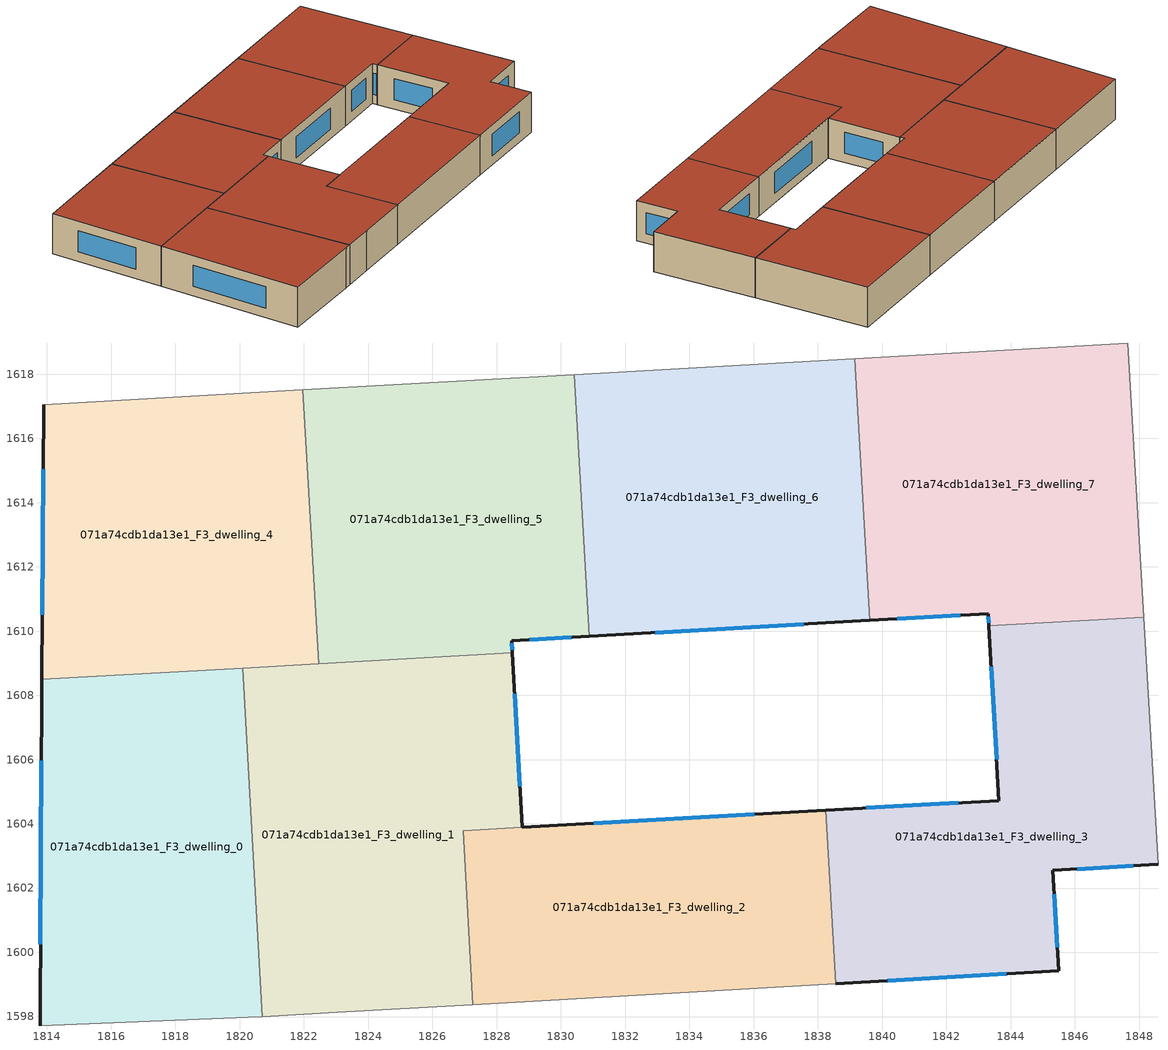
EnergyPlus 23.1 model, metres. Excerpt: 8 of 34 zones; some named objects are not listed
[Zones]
071a74cdb1da13e1_F3_dwelling_0
 floor to 071a74cdb1da13e1_F2_dwelling_0 (EU_floor_Construction): 1820.1,1608.85 1820.71,1598 1820.27,1597.98 1813.79,1597.72 1813.85,1608.5 z9
 wall outside (EU_wall_Construction): 1813.85,1608.5 1813.79,1597.72 z9:12
 wall to 071a74cdb1da13e1_F3_dwelling_1 (EU_wall_Construction): 1820.71,1598 1820.1,1608.85 z9:12
 wall adiabatic (EU_wall_Construction): 1813.79,1597.72 1820.27,1597.98 1820.71,1598 z9:12
 wall to 071a74cdb1da13e1_F3_dwelling_4 (EU_wall_Construction): 1820.1,1608.85 1813.85,1608.5 z9:12
 window (EU_Window_Construction): 1813.83,1605.97 1813.8,1600.25 z9.7:11.3
 roof outside (EU_roof_Construction): 1820.71,1598 1820.1,1608.85 1813.85,1608.5 1813.79,1597.72 1820.27,1597.98 z12
071a74cdb1da13e1_F3_dwelling_1
 floor to 071a74cdb1da13e1_F2_dwelling_1 (EU_floor_Construction): 1828.49,1609.33 1828.8,1603.89 1826.96,1603.79 1827.26,1598.37 1823.04,1598.13 1820.71,1598 1820.1,1608.85 z9
 wall outside (EU_wall_Construction): 1828.8,1603.89 1828.49,1609.33 z9:12
 wall to 071a74cdb1da13e1_F3_dwelling_2 (EU_wall_Construction): 1827.26,1598.37 1826.96,1603.79 1828.8,1603.89 z9:12
 wall adiabatic (EU_wall_Construction): 1820.71,1598 1823.04,1598.13 1827.26,1598.37 z9:12
 wall to 071a74cdb1da13e1_F3_dwelling_5 (EU_wall_Construction): 1828.49,1609.33 1822.46,1608.98 z9:12
 wall to 071a74cdb1da13e1_F3_dwelling_4 (EU_wall_Construction): 1822.46,1608.99 1820.1,1608.85 z9:12
 window (EU_Window_Construction): 1828.73,1605.17 1828.57,1608.05 z9.7:11.3
 roof outside (EU_roof_Construction): 1827.26,1598.37 1826.96,1603.79 1828.8,1603.89 1828.49,1609.33 1820.1,1608.85 1820.71,1598 1823.04,1598.13 z12
071a74cdb1da13e1_F3_dwelling_2
 floor to 071a74cdb1da13e1_F2_dwelling_2 (EU_floor_Construction): 1838.25,1604.42 1838.55,1599.02 1827.26,1598.37 1826.96,1603.79 z9
 wall outside (EU_wall_Construction): 1838.25,1604.42 1828.81,1603.89 z9:12
 wall to 071a74cdb1da13e1_F3_dwelling_3 (EU_wall_Construction): 1838.55,1599.02 1838.25,1604.42 z9:12
 wall adiabatic (EU_wall_Construction): 1827.26,1598.37 1838.55,1599.02 z9:12
 window (EU_Window_Construction): 1836.03,1604.3 1831.02,1604.02 z9.7:11.3
 roof outside (EU_roof_Construction): 1838.55,1599.02 1838.25,1604.42 1826.96,1603.79 1827.26,1598.37 z12
071a74cdb1da13e1_F3_dwelling_3
 floor to 071a74cdb1da13e1_F2_dwelling_3 (EU_floor_Construction): 1848.15,1610.44 1848.59,1602.74 1845.32,1602.55 1845.49,1599.42 1838.55,1599.02 1838.25,1604.42 1843.64,1604.73 1843.33,1610.17 z9
 wall outside (EU_wall_Construction): 1843.33,1610.17 1843.64,1604.73 1838.25,1604.42 / 1838.55,1599.02 1845.49,1599.42 1845.32,1602.55 1848.59,1602.74 z9:12
 wall to 071a74cdb1da13e1_F3_dwelling_7 (EU_wall_Construction): 1848.15,1610.44 1843.33,1610.17 z9:12
 wall adiabatic (EU_wall_Construction): 1848.59,1602.74 1848.15,1610.44 z9:12
 window (EU_Window_Construction): 1842.37,1604.65 1839.51,1604.49 / 1843.4,1608.89 1843.56,1606 / 1846.09,1602.59 1847.82,1602.69 / 1845.45,1600.15 1845.36,1601.81 / 1840.18,1599.11 1843.86,1599.33 z9.7:11.3
 roof outside (EU_roof_Construction): 1845.49,1599.42 1845.32,1602.55 1848.59,1602.74 1848.15,1610.44 1843.33,1610.17 1843.64,1604.73 1838.25,1604.42 1838.55,1599.02 z12
071a74cdb1da13e1_F3_dwelling_4
 floor to 071a74cdb1da13e1_F2_dwelling_4 (EU_floor_Construction): 1821.97,1617.51 1822.46,1608.99 1813.85,1608.5 1813.9,1617.05 z9
 wall outside (EU_wall_Construction): 1813.9,1617.05 1813.85,1608.5 z9:12
 wall to 071a74cdb1da13e1_F3_dwelling_5 (EU_wall_Construction): 1822.46,1608.99 1821.97,1617.51 z9:12
 wall adiabatic (EU_wall_Construction): 1821.97,1617.51 1813.9,1617.05 z9:12
 window (EU_Window_Construction): 1813.89,1615.04 1813.86,1610.51 z9.7:11.3
 roof outside (EU_roof_Construction): 1822.46,1608.99 1821.97,1617.51 1813.9,1617.05 1813.85,1608.5 z12
071a74cdb1da13e1_F3_dwelling_5
 floor to 071a74cdb1da13e1_F2_dwelling_5 (EU_floor_Construction): 1830.42,1617.99 1830.89,1609.84 1828.47,1609.71 1828.49,1609.33 1822.46,1608.99 1821.97,1617.51 z9
 wall outside (EU_wall_Construction): 1828.49,1609.33 1828.47,1609.71 1830.89,1609.84 z9:12
 wall adiabatic (EU_wall_Construction): 1830.42,1617.99 1821.97,1617.51 z9:12
 wall to 071a74cdb1da13e1_F3_dwelling_6 (EU_wall_Construction): 1830.89,1609.84 1830.42,1617.99 z9:12
 window (EU_Window_Construction): 1829.04,1609.74 1830.32,1609.81 / 1828.49,1609.42 1828.48,1609.62 z9.7:11.3
 roof outside (EU_roof_Construction): 1830.89,1609.84 1830.42,1617.99 1821.97,1617.51 1822.46,1608.99 1828.49,1609.33 1828.47,1609.71 z12
071a74cdb1da13e1_F3_dwelling_6
 floor to 071a74cdb1da13e1_F2_dwelling_6 (EU_floor_Construction): 1839.15,1618.48 1839.61,1610.33 1830.89,1609.84 1830.42,1617.99 z9
 wall outside (EU_wall_Construction): 1830.89,1609.84 1839.61,1610.33 z9:12
 wall to 071a74cdb1da13e1_F3_dwelling_7 (EU_wall_Construction): 1839.61,1610.33 1839.15,1618.48 z9:12
 wall adiabatic (EU_wall_Construction): 1839.15,1618.48 1830.42,1617.99 z9:12
 window (EU_Window_Construction): 1832.94,1609.96 1837.56,1610.22 z9.7:11.3
 roof outside (EU_roof_Construction): 1839.61,1610.33 1839.15,1618.48 1830.42,1617.99 1830.89,1609.84 z12
071a74cdb1da13e1_F3_dwelling_7
 floor to 071a74cdb1da13e1_F2_dwelling_7 (EU_floor_Construction): 1847.65,1618.96 1848.15,1610.44 1843.33,1610.17 1843.31,1610.54 1839.61,1610.33 1839.15,1618.48 z9
 wall outside (EU_wall_Construction): 1839.61,1610.33 1843.31,1610.54 1843.33,1610.17 z9:12
 wall adiabatic (EU_wall_Construction): 1848.15,1610.44 1847.65,1618.96 1839.15,1618.48 z9:12
 window (EU_Window_Construction): 1843.31,1610.45 1843.32,1610.25 / 1840.48,1610.38 1842.44,1610.49 z9.7:11.3
 roof outside (EU_roof_Construction): 1848.15,1610.44 1847.65,1618.96 1839.15,1618.48 1839.61,1610.33 1843.31,1610.54 1843.33,1610.17 z12
[Building]
EU S2 Campaign: North Axis=0; Terrain=City; Solar Distribution=FullExterior
[Site:Location]
Budapest.Ferenc.Liszt.Intl.AP: Latitude=47.437; Longitude=19.256; Time Zone=1; Elevation=185
[SizingPeriod:WeatherFileDays]
AnnualSizingPeriod: Begin Month=1; Begin Day of Month=1; End Month=12; End Day of Month=31; Day of Week for Start Day=Monday; Use Weather File Daylight Saving Period=No; Use Weather File Rain and Snow Indicators=No
[MATERIAL]
EU_InternalMass_Material: Roughness=MediumRough; Thickness=0.1; Conductivity=1; Density=1800; Specific Heat=900; Thermal Absorptance=0.9; Solar Absorptance=0.7; Visible Absorptance=0.7
[MATERIAL:NOMASS] Roughness=MediumRough; Thermal Absorptance=0.9; Solar Absorptance=0.7; Visible Absorptance=0.7
Name | Thermal Resistance
EU_wall_NoMass | 0.832559
EU_roof_NoMass | 1.39638
EU_floor_NoMass | 0.872794
[WINDOWMATERIAL:SIMPLEGLAZINGSYSTEM]
EU_Window_SimpleGlazing: UFactor=2.79869; Solar Heat Gain Coefficient=0.75; Visible Transmittance=0.75
[CONSTRUCTION]
EU_wall_Construction: EU_wall_NoMass
EU_roof_Construction: EU_roof_NoMass
EU_floor_Construction: EU_floor_NoMass
EU_Window_Construction: EU_Window_SimpleGlazing
EU_InternalMass_Construction: EU_InternalMass_Material
[ZONE] Type=1; Multiplier=1; Ceiling Height=autocalculate; Floor Area=autocalculate; Part of Total Floor Area=Yes
Name | Volume
071a74cdb1da13e1_F3_dwelling_0; 071a74cdb1da13e1_F3_dwelling_7 | 213.979
071a74cdb1da13e1_F3_dwelling_1 | 244.14
071a74cdb1da13e1_F3_dwelling_2 | 183.817
071a74cdb1da13e1_F3_dwelling_3 | 213.981
071a74cdb1da13e1_F3_dwelling_4 | 213.98
071a74cdb1da13e1_F3_dwelling_5 | 213.968
071a74cdb1da13e1_F3_dwelling_6 | 213.976
[INTERNALMASS] Construction=EU_InternalMass_Construction
Name | Zone or ZoneList | Surface Area
071a74cdb1da13e1_F3_dwelling_0_EU_InternalMass | 071a74cdb1da13e1_F3_dwelling_0 | 71.3262
071a74cdb1da13e1_F3_dwelling_1_EU_InternalMass | 071a74cdb1da13e1_F3_dwelling_1 | 81.3813
071a74cdb1da13e1_F3_dwelling_2_EU_InternalMass | 071a74cdb1da13e1_F3_dwelling_2 | 61.2685
071a74cdb1da13e1_F3_dwelling_3_EU_InternalMass | 071a74cdb1da13e1_F3_dwelling_3 | 71.3272
071a74cdb1da13e1_F3_dwelling_4_EU_InternalMass | 071a74cdb1da13e1_F3_dwelling_4 | 71.3266
071a74cdb1da13e1_F3_dwelling_5_EU_InternalMass | 071a74cdb1da13e1_F3_dwelling_5 | 71.3227
071a74cdb1da13e1_F3_dwelling_6_EU_InternalMass | 071a74cdb1da13e1_F3_dwelling_6 | 71.3251
071a74cdb1da13e1_F3_dwelling_7_EU_InternalMass | 071a74cdb1da13e1_F3_dwelling_7 | 71.3263
[OTHEREQUIPMENT] Fuel Type=Electricity; Design Level Calculation Method=Watts/Area; Power per Zone Floor Area=1; Fraction Latent=0; Fraction Radiant=0; Fraction Lost=0; Carbon Dioxide Generation Rate=0; EndUse Subcategory=EU_Step8_InternalGains
Name | Zone or ZoneList or Space or SpaceList | Schedule
EU_Step8_InternalGain_071a74cdb1da13e1_F3_dwelling_0_f000 | 071a74cdb1da13e1_F3_dwelling_0 | EU_Step8_GainSchedule_071a74cdb1da13e1_F3_dwelling_0_f000
EU_Step8_InternalGain_071a74cdb1da13e1_F3_dwelling_1_f000 | 071a74cdb1da13e1_F3_dwelling_1 | EU_Step8_GainSchedule_071a74cdb1da13e1_F3_dwelling_1_f000
EU_Step8_InternalGain_071a74cdb1da13e1_F3_dwelling_2_f000 | 071a74cdb1da13e1_F3_dwelling_2 | EU_Step8_GainSchedule_071a74cdb1da13e1_F3_dwelling_2_f000
EU_Step8_InternalGain_071a74cdb1da13e1_F3_dwelling_3_f000 | 071a74cdb1da13e1_F3_dwelling_3 | EU_Step8_GainSchedule_071a74cdb1da13e1_F3_dwelling_3_f000
EU_Step8_InternalGain_071a74cdb1da13e1_F3_dwelling_4_f000 | 071a74cdb1da13e1_F3_dwelling_4 | EU_Step8_GainSchedule_071a74cdb1da13e1_F3_dwelling_4_f000
EU_Step8_InternalGain_071a74cdb1da13e1_F3_dwelling_5_f000 | 071a74cdb1da13e1_F3_dwelling_5 | EU_Step8_GainSchedule_071a74cdb1da13e1_F3_dwelling_5_f000
EU_Step8_InternalGain_071a74cdb1da13e1_F3_dwelling_6_f000 | 071a74cdb1da13e1_F3_dwelling_6 | EU_Step8_GainSchedule_071a74cdb1da13e1_F3_dwelling_6_f000
EU_Step8_InternalGain_071a74cdb1da13e1_F3_dwelling_7_f000 | 071a74cdb1da13e1_F3_dwelling_7 | EU_Step8_GainSchedule_071a74cdb1da13e1_F3_dwelling_7_f000
[ZONEVENTILATION:DESIGNFLOWRATE] Schedule=EU_AlwaysOn; Design Flow Rate Calculation Method=AirChanges/Hour; Air Changes per Hour=0.475469; Ventilation Type=Natural; Fan Pressure Rise=0; Fan Total Efficiency=1; Constant Term Coefficient=1; Temperature Term Coefficient=0; Velocity Term Coefficient=0; Velocity Squared Term Coefficient=0; Minimum Indoor Temperature=-100; Maximum Indoor Temperature=100; Delta Temperature=-100; Minimum Outdoor Temperature=-100; Maximum Outdoor Temperature=100; Maximum Wind Speed=40
Name | Zone or ZoneList or Space or SpaceList
EU_ConstantAir_071a74cdb1da13e1_F3_dwelling_0 | 071a74cdb1da13e1_F3_dwelling_0
EU_ConstantAir_071a74cdb1da13e1_F3_dwelling_1 | 071a74cdb1da13e1_F3_dwelling_1
EU_ConstantAir_071a74cdb1da13e1_F3_dwelling_2 | 071a74cdb1da13e1_F3_dwelling_2
EU_ConstantAir_071a74cdb1da13e1_F3_dwelling_3 | 071a74cdb1da13e1_F3_dwelling_3
EU_ConstantAir_071a74cdb1da13e1_F3_dwelling_4 | 071a74cdb1da13e1_F3_dwelling_4
EU_ConstantAir_071a74cdb1da13e1_F3_dwelling_5 | 071a74cdb1da13e1_F3_dwelling_5
EU_ConstantAir_071a74cdb1da13e1_F3_dwelling_6 | 071a74cdb1da13e1_F3_dwelling_6
EU_ConstantAir_071a74cdb1da13e1_F3_dwelling_7 | 071a74cdb1da13e1_F3_dwelling_7
[HVACTEMPLATE:ZONE:IDEALLOADSAIRSYSTEM] System Availability Schedule=EU_AlwaysOn; Maximum Heating Supply Air Temperature=50; Minimum Cooling Supply Air Temperature=13; Maximum Heating Supply Air Humidity Ratio=0.0156; Minimum Cooling Supply Air Humidity Ratio=0.0077; Heating Limit=NoLimit; Cooling Limit=NoLimit; Heating Availability Schedule=EU_AlwaysOn; Cooling Availability Schedule=EU_CoolingOff; Dehumidification Control Type=ConstantSensibleHeatRatio; Cooling Sensible Heat Ratio=0.7; Dehumidification Setpoint=60; Humidification Control Type=None; Humidification Setpoint=30; Outdoor Air Method=None; Outdoor Air Flow Rate per Person=0.00944; Outdoor Air Flow Rate per Zone Floor Area=0; Outdoor Air Flow Rate per Zone=0; Demand Controlled Ventilation Type=None; Outdoor Air Economizer Type=NoEconomizer; Heat Recovery Type=None; Sensible Heat Recovery Effectiveness=0.7; Latent Heat Recovery Effectiveness=0.65
Name | Template Thermostat
071a74cdb1da13e1_F3_dwelling_0 | EU_HeatOnly_071a74cdb1da13e1_F3_dwelling_0
071a74cdb1da13e1_F3_dwelling_1 | EU_HeatOnly_071a74cdb1da13e1_F3_dwelling_1
071a74cdb1da13e1_F3_dwelling_2 | EU_HeatOnly_071a74cdb1da13e1_F3_dwelling_2
071a74cdb1da13e1_F3_dwelling_3 | EU_HeatOnly_071a74cdb1da13e1_F3_dwelling_3
071a74cdb1da13e1_F3_dwelling_4 | EU_HeatOnly_071a74cdb1da13e1_F3_dwelling_4
071a74cdb1da13e1_F3_dwelling_5 | EU_HeatOnly_071a74cdb1da13e1_F3_dwelling_5
071a74cdb1da13e1_F3_dwelling_6 | EU_HeatOnly_071a74cdb1da13e1_F3_dwelling_6
071a74cdb1da13e1_F3_dwelling_7 | EU_HeatOnly_071a74cdb1da13e1_F3_dwelling_7
[SIZING:ZONE] Zone Cooling Design Supply Air Temperature Input Method=SupplyAirTemperature; Zone Cooling Design Supply Air Temperature=13; Zone Heating Design Supply Air Temperature Input Method=SupplyAirTemperature; Zone Heating Design Supply Air Temperature=50; Zone Cooling Design Supply Air Humidity Ratio=0.008; Zone Heating Design Supply Air Humidity Ratio=0.008; Cooling Design Air Flow Method=DesignDay; Cooling Design Air Flow Rate=0; Cooling Minimum Air Flow per Zone Floor Area=0.000762; Cooling Minimum Air Flow=0; Cooling Minimum Air Flow Fraction=0.2; Heating Design Air Flow Method=DesignDay; Heating Design Air Flow Rate=0; Heating Maximum Air Flow per Zone Floor Area=0.002032; Heating Maximum Air Flow=0.141576; Heating Maximum Air Flow Fraction=0.3; Account for Dedicated Outdoor Air System=No; Dedicated Outdoor Air System Control Strategy=NeutralSupplyAir; Dedicated Outdoor Air Low Setpoint Temperature for Design=autosize; Dedicated Outdoor Air High Setpoint Temperature for Design=autosize; Zone Load Sizing Method=Sensible Load Only No Latent Load; Zone Latent Cooling Design Supply Air Humidity Ratio Input Method=HumidityRatioDifference; Zone Cooling Design Supply Air Humidity Ratio Difference=0.005; Zone Latent Heating Design Supply Air Humidity Ratio Input Method=HumidityRatioDifference; Zone Humidification Design Supply Air Humidity Ratio Difference=0.005
071a74cdb1da13e1_F3_dwelling_0; 071a74cdb1da13e1_F3_dwelling_1; 071a74cdb1da13e1_F3_dwelling_2; 071a74cdb1da13e1_F3_dwelling_3; 071a74cdb1da13e1_F3_dwelling_4; 071a74cdb1da13e1_F3_dwelling_5; 071a74cdb1da13e1_F3_dwelling_6; 071a74cdb1da13e1_F3_dwelling_7
[SCHEDULE:CONSTANT]
Name | Hourly Value
EU_AlwaysOn | 1
EU_CoolingOff | 0
[SCHEDULE:FILE] Column Number=1; Rows to Skip at Top=0; Number of Hours of Data=8760; Column Separator=Comma; Interpolate to Timestep=No; Minutes per Item=60; Adjust Schedule for Daylight Savings=Yes
Name | File
EU_Step8_GainSchedule_071a74cdb1da13e1_F3_dwelling_0_f000 | ../../schedules/071a74cdb1da13e1/071a74cdb1da13e1_F3_dwelling_0_f000_gain.csv
EU_Step8_GainSchedule_071a74cdb1da13e1_F3_dwelling_1_f000 | ../../schedules/071a74cdb1da13e1/071a74cdb1da13e1_F3_dwelling_1_f000_gain.csv
EU_Step8_GainSchedule_071a74cdb1da13e1_F3_dwelling_2_f000 | ../../schedules/071a74cdb1da13e1/071a74cdb1da13e1_F3_dwelling_2_f000_gain.csv
EU_Step8_GainSchedule_071a74cdb1da13e1_F3_dwelling_3_f000 | ../../schedules/071a74cdb1da13e1/071a74cdb1da13e1_F3_dwelling_3_f000_gain.csv
EU_Step8_GainSchedule_071a74cdb1da13e1_F3_dwelling_4_f000 | ../../schedules/071a74cdb1da13e1/071a74cdb1da13e1_F3_dwelling_4_f000_gain.csv
EU_Step8_GainSchedule_071a74cdb1da13e1_F3_dwelling_5_f000 | ../../schedules/071a74cdb1da13e1/071a74cdb1da13e1_F3_dwelling_5_f000_gain.csv
EU_Step8_GainSchedule_071a74cdb1da13e1_F3_dwelling_6_f000 | ../../schedules/071a74cdb1da13e1/071a74cdb1da13e1_F3_dwelling_6_f000_gain.csv
EU_Step8_GainSchedule_071a74cdb1da13e1_F3_dwelling_7_f000 | ../../schedules/071a74cdb1da13e1/071a74cdb1da13e1_F3_dwelling_7_f000_gain.csv
